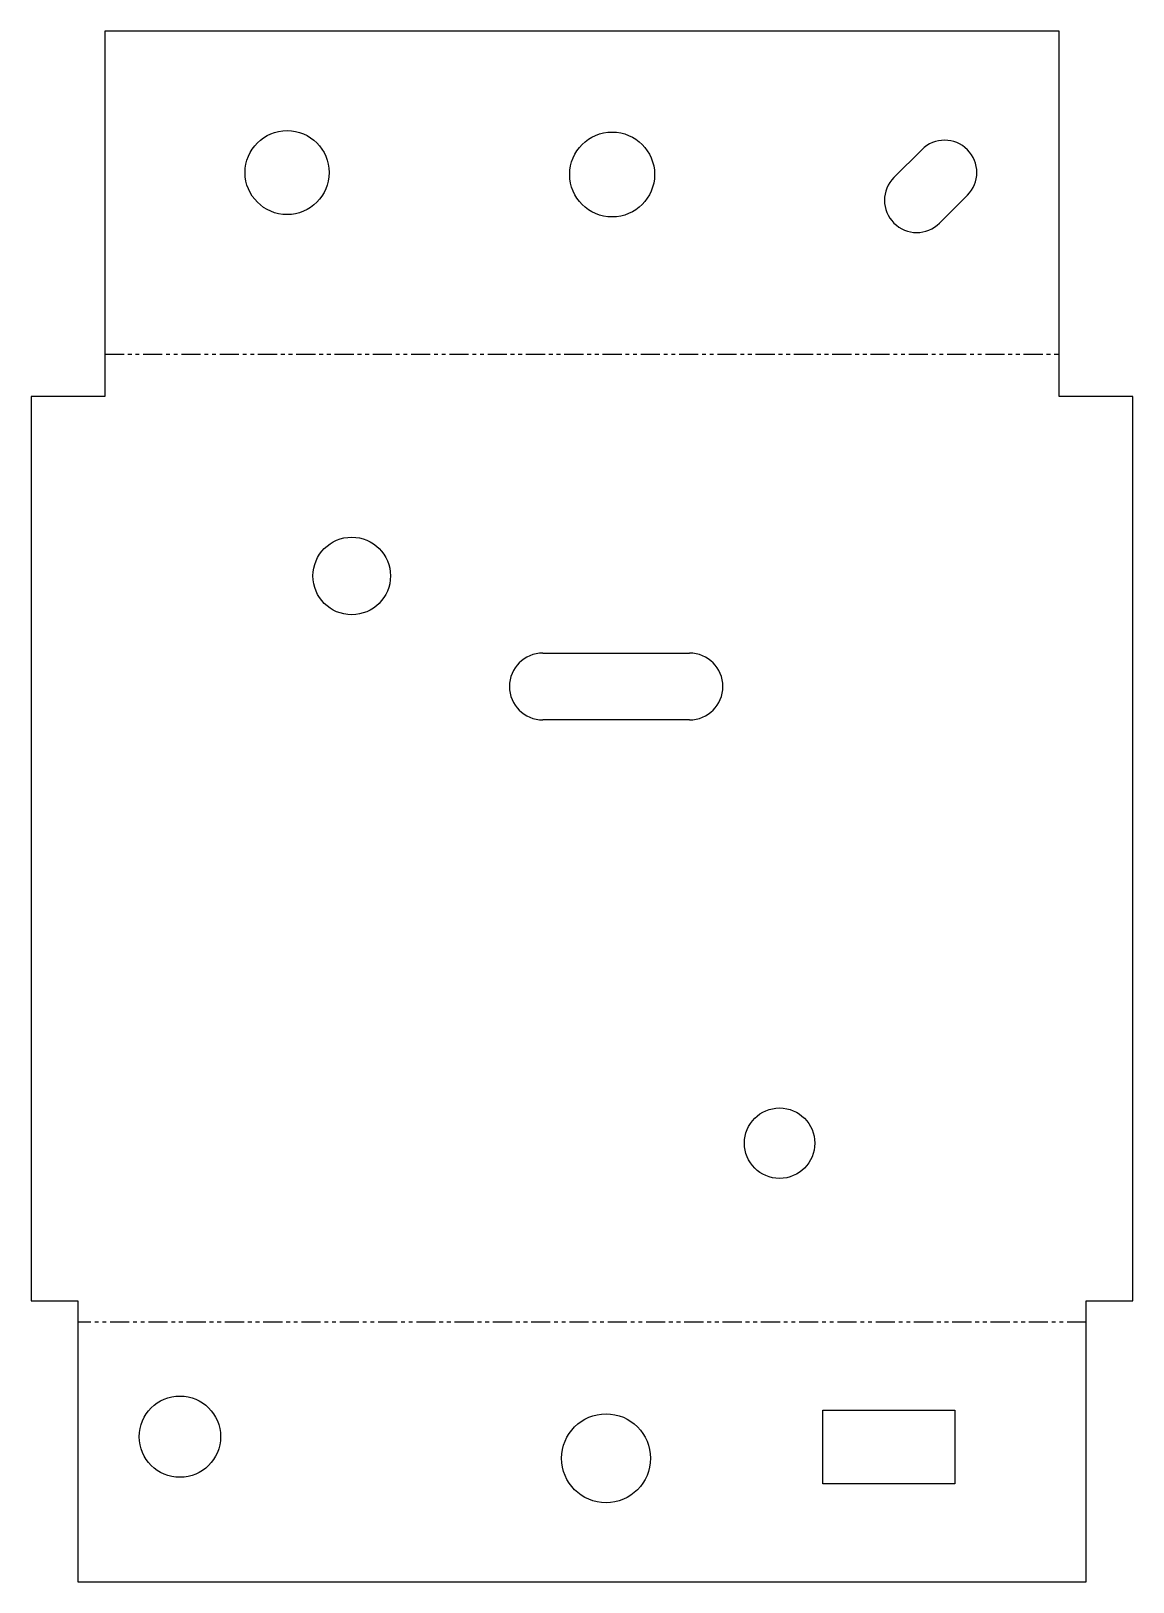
# Model space of a CAD drawing. Header units: millimetres. Extents: x 0 to 183, y -47 to 211.
import ezdxf

# ---------------------------------------------------------------- set-up
doc = ezdxf.new("R2010")
doc.units = ezdxf.units.MM
doc.linetypes.add('PHANTOM', pattern=[6.35, 3.175, -0.635, 0.635, -0.635, 0.635, -0.635])
doc.layers.add('BEND', color=7, linetype='Continuous')
doc.layers.add('CUT', color=7, linetype='Continuous')

msp = doc.modelspace()

# ---------------------------------------------------------------- linework, layer by layer
at = {"layer": 'BEND', "color": 3, "linetype": 'PHANTOM'}
for p, q in [((12.25, 157.08), (170.54, 157.08)), ((175.04, -3.53), (7.75, -3.53))]:
    msp.add_line(p, q, dxfattribs=at)
at = {"layer": 'CUT'}
for p, q in [((170.54, 210.66), (12.25, 210.66)), ((12.25, 210.66), (12.25, 150.01)), ((170.54, 150.01), (170.54, 210.66)), ((143.14, 186.36), (147.75, 190.98)), ((155.32, 183.41), (150.7, 178.79)), ((12.25, 150.01), (0, 150.01)), ((0, 150.01), (0, 0)), ((182.79, 150.01), (170.54, 150.01)), ((182.79, 0), (182.79, 150.01)), ((84.9, 107.46), (109.23, 107.46)), ((109.23, 96.38), (84.9, 96.38)), ((0, 0), (7.75, 0)), ((7.75, 0), (7.75, -46.63)), ((175.04, -46.63), (175.04, 0)), ((175.04, 0), (182.79, 0)), ((131.34, -30.36), (131.34, -18.11)), ((131.34, -18.11), (153.22, -18.11)), ((153.22, -18.11), (153.22, -30.36)), ((153.22, -30.36), (131.34, -30.36)), ((7.75, -46.63), (175.04, -46.63))]:
    msp.add_line(p, q, dxfattribs=at)
for centre, radius in [((42.48, 187.18), 6.97), ((96.39, 186.86), 7.04), ((53.2, 120.26), 6.43), ((124.17, 26.16), 5.84), ((24.7, -22.53), 6.74), ((95.38, -26.12), 7.38)]:
    msp.add_circle(centre, radius, dxfattribs=at)
for centre, radius, start, end in [((151.54, 187.19), 5.35, -45, 135), ((146.92, 182.58), 5.35, 135, -45), ((84.9, 101.92), 5.54, 90, -90), ((109.23, 101.92), 5.54, -90, 90)]:
    msp.add_arc(centre, radius, start, end, dxfattribs=at)

doc.saveas('drawing.dxf')
